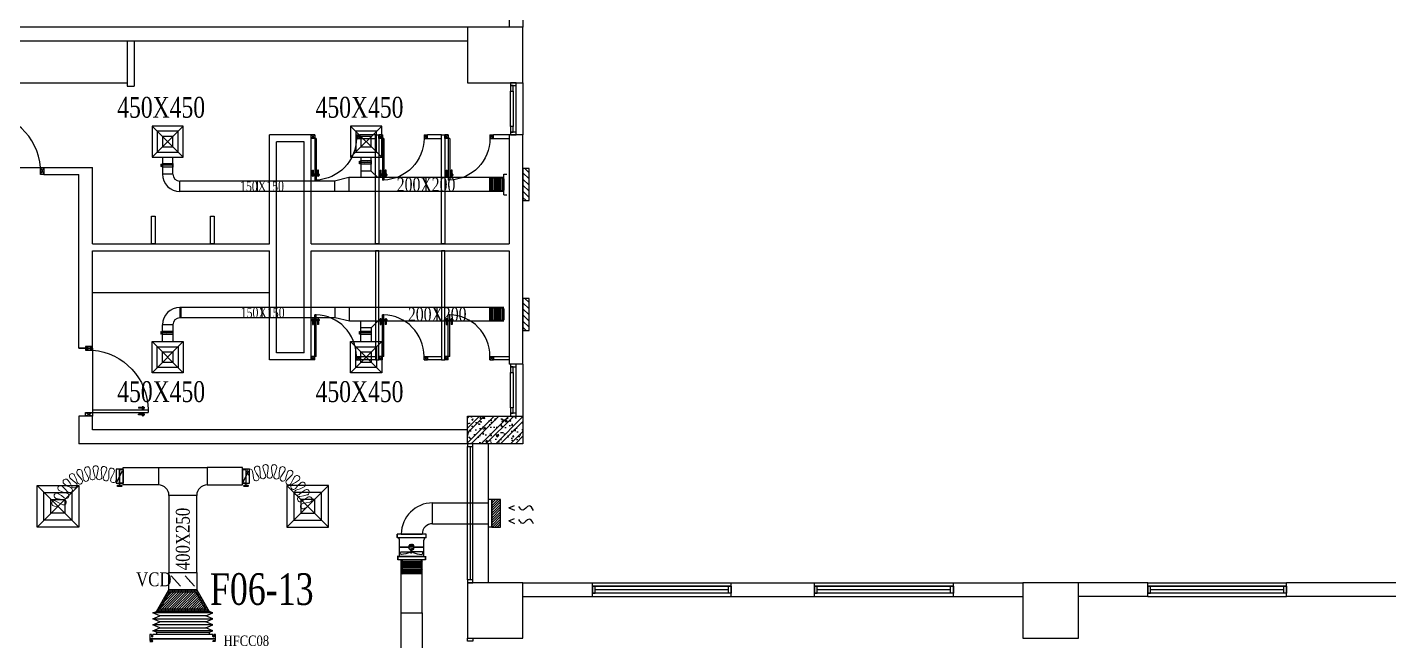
# Model space of a CAD drawing. Header units: metres. Extents: x 352651 to 1421851, y -87441 to -24441.
# Drawn here: x 837141 to 856754, y -57295 to -48460 of the extents above; entities that cross this region are included whole.
import ezdxf
from ezdxf.enums import TextEntityAlignment as Align

# ---------------------------------------------------------------- set-up
doc = ezdxf.new("R2010")
doc.units = ezdxf.units.M
doc.header["$LTSCALE"] = 300
doc.header["$MEASUREMENT"] = 0
for name, color, linetype in [('bat noi mem', 4, 'CONTINUOUS'), ('CUA', 8, 'CONTINUOUS'), ('CUAGIO', 2, 'CONTINUOUS'), ('dien', 2, 'CONTINUOUS'), ('HATCH', 145, 'CONTINUOUS'), ('KT', 1, 'CONTINUOUS'), ('THAY', 9, 'CONTINUOUS'), ('thiet bi', 11, 'CONTINUOUS'), ('TUONG', 7, 'CONTINUOUS'), ('vach', 6, 'CONTINUOUS')]:
    doc.layers.add(name, color=color, linetype=linetype)
doc.layers.add('noi mem', color=5, linetype='BATTING', lineweight=0)
doc.styles.add('PHU', font='vntimeh.shx', dxfattribs={"width": 0.8})
doc.styles.add('ROMANS', font='romans.shx', dxfattribs={"width": 0.75, "bigfont": 'romancvn.shx'})
doc.styles.add('VNCC-RMD', font='vntimeh.shx', dxfattribs={"width": 0.75, "height": 300, "bigfont": 'vns.shx'})
doc.linetypes.add('BATTING', pattern='A,0.0001,-0.1,[134,ltypeshp.shx,S=0.1,R=0,X=-0.1,Y=0],-0.2,[134,ltypeshp.shx,S=0.1,R=180,X=0.1,Y=0],-0.1', length=0.4001)

# ---------------------------------------------------------------- blocks, each defined once
blk = doc.blocks.new('A$C1C310622')
at = {"layer": 'CUA', "ltscale": 0.2}
for p, q in [((-167.75, -342.85), (-168.25, -343.35)), ((-167.75, -343.35), (-168.25, -342.85)), ((-167.75, -342.85), (-168.25, -342.85)), ((-168.25, -343.35), (-168.25, -342.85)), ((-167.75, -342.85), (-167.75, -343.35)), ((-167.75, -342.85), (-167.75, -343.35)), ((-167.75, -342.85), (-167.75, -342.85)), ((-161.75, -342.85), (-161.75, -343.35)), ((-161.75, -342.85), (-161.75, -342.85)), ((-161.75, -342.85), (-161.25, -342.85)), ((-161.75, -342.85), (-161.75, -343.35)), ((-161.75, -343.35), (-161.25, -342.85)), ((-161.75, -342.85), (-161.25, -343.35)), ((-161.25, -343.35), (-161.25, -342.85)), ((-167.75, -343.35), (-168.25, -343.35)), ((-161.95, -343.35), (-161.95, -349.35)), ((-161.95, -343.35), (-161.75, -343.35)), ((-161.75, -343.35), (-161.75, -349.35)), ((-161.75, -343.35), (-161.25, -343.35)), ((-161.99, -348.6), (-162.48, -348.6)), ((-162.29, -348.44), (-162.29, -347.94)), ((-162.29, -347.94), (-162.17, -347.94)), ((-162.23, -348.86), (-162.23, -348.31)), ((-162.17, -348.44), (-162.17, -347.94)), ((-161.75, -348.6), (-161.26, -348.6)), ((-161.56, -348.44), (-161.56, -347.94)), ((-161.44, -347.94), (-161.56, -347.94)), ((-161.5, -348.86), (-161.5, -348.31)), ((-161.44, -348.44), (-161.44, -347.94)), ((-161.95, -349.35), (-161.75, -349.35))]:
    blk.add_line(p, q, dxfattribs=at)
for centre in [(-162.23, -348.6), (-161.5, -348.6)]:
    blk.add_circle(centre, 0.173, dxfattribs=at)
at = {"layer": 'CUA', "linetype": 'Continuous'}
blk.add_arc((-161.75, -343.35), 6, 180, 268.2368, dxfattribs=at)
blk = doc.blocks.new('c1000')
at = {"layer": 'CUA', "ltscale": 0.2}
for p, q in [((47, 825), (-2, 825)), ((16, 809), (16, 760)), ((22, 851), (22, 797)), ((28, 809), (28, 760)), ((50, 100), (50, 900)), ((90, 900), (50, 900)), ((90, 100), (90, 900)), ((93, 825), (142, 825)), ((112, 809), (112, 760)), ((118, 851), (118, 797)), ((124, 809), (124, 760)), ((16, 760), (28, 760)), ((124, 760), (112, 760)), ((50, 100), (0, 0)), ((50, 0), (0, 100)), ((50, 0), (50, 100)), ((90, 100), (50, 100)), ((50, 0), (50, 0)), ((950, 0), (950, 100)), ((950, 0), (1000, 100)), ((950, 100), (1000, 0)), ((950, 0), (950, 0))]:
    blk.add_line(p, q, dxfattribs=at)
for points in [[(50, 100), (0, 100), (0, 0), (50, 0)], [(950, 100), (1000, 100), (1000, 0), (950, 0)]]:
    blk.add_lwpolyline(points, close=True, dxfattribs=at)
for centre in [(22, 825), (118, 825)]:
    blk.add_circle(centre, 17.3, dxfattribs=at)
blk.add_arc((81, 28), 872, 4.759, 89.399, dxfattribs=at)
blk = doc.blocks.new('cot1')
at = {"layer": 'vach'}
blk.add_lwpolyline([(-400, -400), (400, -400), (400, 400), (-400, 400)], close=True, dxfattribs=at)
blk = doc.blocks.new('SAD')
at = {"layer": 'CUAGIO', "color": 8}
for p, q in [((-300, -300), (300, 300)), ((300, -300), (-300, 300))]:
    blk.add_line(p, q, dxfattribs=at)
at = {"layer": 'CUAGIO'}
blk.add_lwpolyline([(300, -300), (300, 300), (-300, 300), (-300, -300)], close=True, dxfattribs=at)
at = {"layer": 'CUAGIO', "color": 8}
for points in [[(200, -200), (200, 200), (-200, 200), (-200, -200)], [(100, -100), (100, 100), (-100, 100), (-100, -100)]]:
    blk.add_lwpolyline(points, close=True, dxfattribs=at)
blk = doc.blocks.new('1-van gio D200')
at = {"layer": 'CUAGIO'}
h = blk.add_hatch(dxfattribs=at)
h.set_pattern_fill('ANSI31', color=256, scale=100, style=0)
edge = h.paths.add_edge_path()
edge.add_ellipse((486127, -58494), major_axis=(-38.1, 0), ratio=0.310482, start_angle=0, end_angle=360, ccw=False)
for p, q in [((486167, -58437), (486087, -58277)), ((486127, -58257), (486127, -58494))]:
    blk.add_line(p, q, dxfattribs=at)
at = {"layer": 'CUAGIO', "const_width": 3}
for points in [[(486127, -58457), (486177, -58457), (486177, -58257), (486077, -58257), (486077, -58457), (486127, -58457)], [(486167, -58437), (486087, -58277)], [(486127, -58257), (486127, -58494)]]:
    blk.add_lwpolyline(points, dxfattribs=at)
at = {"layer": 'CUAGIO'}
blk.add_lwpolyline([(486177, -58457), (486077, -58457), (486077, -58257), (486177, -58257)], close=True, dxfattribs=at)
at = {"layer": 'CUAGIO', "const_width": 5.35}
blk.add_lwpolyline([(486131, -58357, -1), (486123, -58357, -1)], format="xyb", close=True, dxfattribs=at)
at = {"layer": 'CUAGIO', "extrusion": (0, 0, -1)}
blk.add_ellipse((486127, -58494), major_axis=(-38.1, 0), ratio=0.310482, start_param=-1.570796, end_param=4.712389, dxfattribs=at)
blk = doc.blocks.new('Quat thong gio 2')
at = {"layer": 'CUAGIO', "color": 2}
for p, q in [((604439, -54339), (604439, -54304)), ((604711, -54304), (604711, -54724)), ((604711, -54304), (604711, -54304)), ((604439, -54689), (604439, -54339)), ((604439, -54339), (604676, -54339)), ((604493, -54499), (604493, -54511)), ((604493, -54499), (604512, -54499)), ((604493, -54523), (604493, -54511)), ((604493, -54523), (604512, -54523)), ((604504, -54486), (604497, -54486)), ((604500, -54486), (604500, -54499)), ((604500, -54536), (604500, -54523)), ((604504, -54352), (604504, -54499)), ((604504, -54670), (604504, -54523)), ((604512, -54499), (604512, -54511)), ((604512, -54506), (604535, -54506)), ((604512, -54523), (604512, -54511)), ((604512, -54516), (604535, -54516)), ((604535, -54494), (604551, -54479)), ((604535, -54494), (604535, -54511)), ((604535, -54528), (604535, -54511)), ((604551, -54479), (604551, -54511)), ((604551, -54479), (604598, -54479)), ((604551, -54543), (604551, -54511)), ((604574, -54339), (604574, -54478)), ((604575, -54543), (604575, -54479)), ((604576, -54339), (604576, -54478)), ((604598, -54479), (604598, -54543)), ((604613, -54494), (604613, -54511)), ((604613, -54528), (604613, -54511)), ((604439, -54689), (604676, -54689)), ((604439, -54689), (604439, -54724)), ((604504, -54536), (604497, -54536)), ((604535, -54528), (604551, -54543)), ((604551, -54543), (604598, -54543)), ((604574, -54543), (604574, -54689)), ((604576, -54543), (604576, -54689)), ((604711, -54724), (604711, -54724))]:
    blk.add_line(p, q, dxfattribs=at)
at = {"layer": 'CUAGIO', "color": 2, "const_width": 1}
for points in [[(604439, -54304), (604439, -54339)], [(604439, -54724), (604439, -54689)]]:
    blk.add_lwpolyline(points, dxfattribs=at)
for points in [[(604711, -54304), (604711, -54304, -0.414214), (604676, -54339), (604439, -54339)], [(604711, -54724), (604711, -54724, 0.414214), (604676, -54689), (604439, -54689)]]:
    blk.add_lwpolyline(points, format="xyb", dxfattribs=at)
at = {"layer": 'CUAGIO', "color": 2}
for points in [[(604497, -54486, -0.067078), (604469, -54367, -0.673836), (604504, -54352)], [(604497, -54536, 0.067078), (604469, -54655, 0.673836), (604504, -54670)]]:
    blk.add_lwpolyline(points, format="xyb", dxfattribs=at)
for centre, radius, start, end in [((604676, -54304), 35, 270, 0), ((604575, -54478), 1.5, 213.5573, 326.4427), ((604598, -54494), 15, 0, 90), ((604575, -54544), 1.5, 33.5573, 146.4427), ((604598, -54528), 15, 270, 0), ((604676, -54724), 35, 0, 90)]:
    blk.add_arc(centre, radius, start, end, dxfattribs=at)
blk = doc.blocks.new('bac noi mem')
at = {"layer": 'bat noi mem'}
for p, q in [((493887, -64673), (493867, -64693)), ((494067, -64693), (493867, -64693)), ((493867, -64693), (493887, -64713)), ((493887, -64713), (493867, -64733)), ((494047, -64673), (493887, -64673)), ((494047, -64713), (493887, -64713)), ((494047, -64673), (494067, -64693)), ((494067, -64693), (494047, -64713)), ((494047, -64713), (494067, -64733)), ((494067, -64733), (493867, -64733)), ((493867, -64733), (493887, -64753)), ((493887, -64753), (493867, -64773)), ((494067, -64773), (493867, -64773)), ((493867, -64773), (493887, -64793)), ((493887, -64793), (493867, -64813)), ((494067, -64813), (493867, -64813)), ((493867, -64813), (493887, -64833)), ((493887, -64833), (493867, -64853)), ((494067, -64853), (493867, -64853)), ((493867, -64853), (493887, -64873)), ((494047, -64753), (493887, -64753)), ((494047, -64793), (493887, -64793)), ((494047, -64833), (493887, -64833)), ((494047, -64873), (493887, -64873)), ((494067, -64733), (494047, -64753)), ((494047, -64753), (494067, -64773)), ((494067, -64773), (494047, -64793)), ((494047, -64793), (494067, -64813)), ((494067, -64813), (494047, -64833)), ((494047, -64833), (494067, -64853)), ((494067, -64853), (494047, -64873))]:
    blk.add_line(p, q, dxfattribs=at)

msp = doc.modelspace()

# ---------------------------------------------------------------- hatches: boundary and pattern name
at = {"layer": 'CUAGIO'}
h = msp.add_hatch(dxfattribs=at)
h.set_pattern_fill('ANSI31', color=256, scale=100, style=0)
h.set_pattern_definition([(315, (871175.802, 192657.5093), (4.41941738, 4.41941738), [])])
edge = h.paths.add_edge_path()
edge.add_ellipse((841928.8, -50406), major_axis=(0, -19), ratio=0.3104819, start_angle=0, end_angle=360, ccw=False)
h = msp.add_hatch(dxfattribs=at)
h.set_pattern_fill('ANSI31', color=256, scale=100, style=0)
h.set_pattern_definition([(315, (868318.264, 192615.432), (4.41941738, 4.41941738), [])])
edge = h.paths.add_edge_path()
edge.add_ellipse((839071.3, -50448.1), major_axis=(0, -19), ratio=0.3104819, start_angle=0, end_angle=360, ccw=False)
h = msp.add_hatch(dxfattribs=at)
h.set_pattern_fill('ANSI31', color=256, scale=500, style=0)
h.set_pattern_definition([(315, (330445.29, -99930.654), (-44.194174, -44.194174), [])])
h.paths.add_polyline_path([(844282.1, -50955.2), (844369.3, -50955.2), (844369.3, -50494.3), (844282.1, -50494.3)])
h = msp.add_hatch(dxfattribs=at)
h.set_pattern_fill('ANSI31', color=256, scale=500, style=0)
h.set_pattern_definition([(315, (330445.29, -101800.344), (-44.194174, -44.194174), [])])
h.paths.add_polyline_path([(844282.1, -52824.8), (844369.3, -52824.8), (844369.3, -52364), (844282.1, -52364)])
h = msp.add_hatch(dxfattribs=at)
h.set_pattern_fill('ANSI31', color=256, scale=100, style=0)
h.set_pattern_definition([(315, (868318.264, 190203.664), (4.41941738, 4.41941738), [])])
edge = h.paths.add_edge_path()
edge.add_ellipse((839071.3, -52859.8), major_axis=(0, -19), ratio=0.3104819, start_angle=0, end_angle=360, ccw=False)
h = msp.add_hatch(dxfattribs=at)
h.set_pattern_fill('ANSI31', color=256, scale=100, style=0)
h.set_pattern_definition([(315, (871175.802, 190203.664), (4.41941738, 4.41941738), [])])
edge = h.paths.add_edge_path()
edge.add_ellipse((841928.8, -52859.8), major_axis=(0, -19), ratio=0.3104819, start_angle=0, end_angle=360, ccw=False)
h = msp.add_hatch(dxfattribs=at)
h.set_pattern_fill('DOTS', color=256, scale=200, style=0)
h.set_pattern_definition([(0, (9328.832, -113850.794), (6.25, 12.5), [0, -12.5])])
h.paths.add_polyline_path([(839182.1, -56561.5), (839001.1, -56871.5), (839763.1, -56871.5), (839582.1, -56561.5)])
h.paths.add_polyline_path([(839564.9, -56591.5), (839710.8, -56841.5), (839053.4, -56841.5), (839199.3, -56591.5)], flags=16)
h = msp.add_hatch(dxfattribs=at)
h.set_pattern_fill('ANSI31', color=256, scale=200, style=0)
h.set_pattern_definition([(45, (-3258.12, -88621.382), (-17.6776695, 17.6776695), [])])
h.paths.add_polyline_path([(839710.8, -56841.5), (839564.9, -56591.5), (839199.3, -56591.5), (839053.4, -56841.5)])
at = {"layer": 'dien'}
h = msp.add_hatch(dxfattribs=at)
h.set_pattern_fill('ANSI31', color=256, scale=200, style=0)
h.set_pattern_definition([(45, (84044.897, -63978.07), (-17.6776695, 17.6776695), [])])
h.paths.add_polyline_path([(843958.1, -55259.6), (843832.1, -55259.6), (843832.1, -55659.6), (843958.1, -55659.6)])
at = {"layer": 'HATCH', "linetype": 'Continuous'}
h = msp.add_hatch(dxfattribs=at)
h.set_pattern_fill('ANSI32', color=256, scale=400, style=0)
h.set_pattern_definition([(45, (355649.62, -347750.56), (-106.066017, 106.066017), []), (45, (355720.33, -347750.56), (-106.066017, 106.066017), [])])
h.paths.add_polyline_path([(844182.1, -54059.6), (843882.1, -54059.6), (843882.1, -54359.6), (844182.1, -54359.6)])
h.paths.add_polyline_path([(844282.1, -54059.6), (844182.1, -54059.6), (844182.1, -54359.6), (844282.1, -54359.6)])
h.paths.add_polyline_path([(843882.1, -54059.6), (843482.1, -54059.6), (843482.1, -54359.6), (843882.1, -54359.6)])
h.paths.add_polyline_path([(843882.1, -54359.6), (843482.1, -54359.6), (843482.1, -54459.6), (843882.1, -54459.6)])
h.paths.add_polyline_path([(844282.1, -54359.6), (843882.1, -54359.6), (843882.1, -54459.6), (844282.1, -54459.6)])
h = msp.add_hatch(dxfattribs=at)
h.set_pattern_fill('AR-CONC,_O', color=256, scale=30)
h.set_pattern_definition([(50, (355649.62, -347750.56), (215.178055, -18.82564), [22.5, -247.5]), (355, (355649.62, -347750.56), (-41.6254, 225.65764), [18, -198]), (100.4514, (355667.56, -347752.12), (173.552815, 206.83186), [19.12206, -210.34263]), (46.1842, (355649.62, -347690.56), (320.17231, -49.6557), [33.75, -371.25]), (96.6356, (355676.3, -347694.7), (280.39881, 292.23536), [28.68309, -315.5139]), (351.1842, (355649.62, -347690.56), (280.39858, 292.23558), [27, -297]), (21, (355679.62, -347705.56), (179.072116, -120.785667), [22.5, -247.5]), (326, (355679.62, -347705.56), (72.9946, 217.54501), [18, -198]), (71.4514, (355694.55, -347715.62), (252.06679, 96.75915), [19.12206, -210.34263]), (37.5, (355649.624, -347750.556), (3.647957, 99.868156), [0, -195.6, 0, -201, 0, -198.75]), (7.5, (355649.62, -347750.56), (78.920861, 118.323514), [0, -114.6, 0, -191.1, 0, -75.75]), (327.5, (355582.724, -347750.556), (160.146731, -6.766462), [0, -75, 0, -234, 0, -310.5]), (317.5, (355552.72, -347750.56), (174.95585, 30.031495), [0, -97.5, 0, -155.4, 0, -220.5])])
h.paths.add_polyline_path([(844182.1, -54059.6), (843882.1, -54059.6), (843882.1, -54359.6), (844182.1, -54359.6)])
h.paths.add_polyline_path([(844282.1, -54059.6), (844182.1, -54059.6), (844182.1, -54359.6), (844282.1, -54359.6)])
h.paths.add_polyline_path([(844282.1, -54359.6), (843882.1, -54359.6), (843882.1, -54459.6), (844282.1, -54459.6)])
h.paths.add_polyline_path([(843882.1, -54359.6), (843482.1, -54359.6), (843482.1, -54459.6), (843882.1, -54459.6)])
h.paths.add_polyline_path([(843882.1, -54059.6), (843482.1, -54059.6), (843482.1, -54359.6), (843882.1, -54359.6)])

# ---------------------------------------------------------------- linework, layer by layer
at = {"layer": 'bat noi mem'}
for p, q in [((842549.8, -56131.6), (842529.8, -56151.6)), ((842829.4, -56151.6), (842529.8, -56151.6)), ((842529.8, -56151.6), (842549.8, -56171.6)), ((842549.8, -56171.6), (842529.8, -56191.6)), ((842829.4, -56191.6), (842529.8, -56191.6)), ((842529.8, -56191.6), (842549.8, -56211.6)), ((842549.8, -56211.6), (842529.8, -56231.6)), ((842829.4, -56231.6), (842529.8, -56231.6)), ((842529.8, -56231.6), (842549.8, -56251.6)), ((842549.8, -56251.6), (842529.8, -56271.6)), ((842829.4, -56271.6), (842529.8, -56271.6)), ((842529.8, -56271.6), (842549.8, -56291.6)), ((842809.4, -56131.6), (842549.8, -56131.6)), ((842809.4, -56171.6), (842549.8, -56171.6)), ((842809.4, -56211.6), (842549.8, -56211.6)), ((842809.4, -56251.6), (842549.8, -56251.6)), ((842809.4, -56131.6), (842829.4, -56151.6)), ((842829.4, -56151.6), (842809.4, -56171.6)), ((842809.4, -56171.6), (842829.4, -56191.6)), ((842829.4, -56191.6), (842809.4, -56211.6)), ((842809.4, -56211.6), (842829.4, -56231.6)), ((842829.4, -56231.6), (842809.4, -56251.6)), ((842809.4, -56251.6), (842829.4, -56271.6)), ((842829.4, -56271.6), (842809.4, -56291.6)), ((842549.8, -56291.6), (842529.8, -56311.6)), ((842829.4, -56311.6), (842529.8, -56311.6)), ((842529.8, -56311.6), (842549.8, -56331.6)), ((842829.4, -56331.6), (842529.8, -56331.6)), ((842809.4, -56291.6), (842549.8, -56291.6)), ((842809.4, -56291.6), (842829.4, -56311.6)), ((842829.4, -56311.6), (842809.4, -56331.6)), ((839813.1, -56892.9), (838951.1, -56892.9)), ((839813.1, -56892.9), (838951.1, -56892.9)), ((838951.1, -56978.6), (839813.1, -56978.6)), ((839813.1, -57064.3), (838951.1, -57064.3)), ((839713.1, -56935.7), (839051.1, -56935.7)), ((839713.1, -57021.5), (839051.1, -57021.5)), ((839813.1, -57150), (838951.1, -57150)), ((839001.1, -57171.5), (839763.1, -57171.5)), ((839051.1, -57107.2), (839713.1, -57107.2))]:
    msp.add_line(p, q, dxfattribs=at)
for points in [[(839001.1, -57171.5), (838951.1, -57150), (839051.1, -57107.2), (838951.1, -57064.3), (839051.1, -57021.5), (838951.1, -56978.6), (839051.1, -56935.7), (838951.1, -56892.9), (839001.1, -56871.5)], [(839763.1, -57171.5), (839813.1, -57150), (839713.1, -57107.2), (839813.1, -57064.3), (839713.1, -57021.5), (839813.1, -56978.6), (839713.1, -56935.7), (839813.1, -56892.9), (839763.1, -56871.5)]]:
    msp.add_lwpolyline(points, dxfattribs=at)
at = {"layer": 'CUA', "linetype": 'Continuous'}
for p, q in [((838582.1, -48659.6), (838582.1, -49309.6)), ((838682.1, -48659.6), (838682.1, -49309.6)), ((836282.1, -49259.6), (838582.1, -49259.6)), ((838582.1, -49309.6), (838682.1, -49309.6)), ((844102.1, -49889.6), (844102.1, -49379.6)), ((844142.1, -49379.6), (844142.1, -49889.6)), ((844182.1, -49969.6), (844182.1, -49299.6)), ((842157.1, -50009.6), (841932.1, -50009.6)), ((843107.1, -50009.6), (842907.1, -50009.6)), ((844082.1, -50009.6), (843857.1, -50009.6)), ((841932.1, -50059.6), (842157.1, -50059.6)), ((842907.1, -50059.6), (843107.1, -50059.6)), ((843857.1, -50059.6), (844082.1, -50059.6)), ((838082.1, -52279.6), (840632.1, -52279.6)), ((841932.1, -53199.6), (842157.1, -53199.6)), ((842157.1, -53249.6), (841932.1, -53249.6)), ((842907.1, -53199.6), (843107.1, -53199.6)), ((843107.1, -53249.6), (842907.1, -53249.6)), ((843857.1, -53199.6), (844082.1, -53199.6)), ((844082.1, -53249.6), (843857.1, -53249.6)), ((844102.1, -53939.6), (844102.1, -53429.6)), ((844142.1, -53429.6), (844142.1, -53939.6)), ((844182.1, -54019.6), (844182.1, -53349.6)), ((843482.1, -56419.6), (843482.1, -54499.6)), ((843482.1, -56419.6), (843482.1, -54499.6)), ((843522.1, -54499.6), (843522.1, -56419.6)), ((843522.1, -54499.6), (843522.1, -56419.6)), ((843562.1, -56419.6), (843562.1, -54499.6)), ((843562.1, -56419.6), (843562.1, -54499.6)), ((845282.1, -56509.6), (847282.1, -56509.6)), ((847282.1, -56509.6), (845282.1, -56509.6)), ((847282.1, -56609.6), (845282.1, -56609.6)), ((847242.1, -56559.6), (845322.1, -56559.6)), ((848482.1, -56509.6), (850482.1, -56509.6)), ((850482.1, -56509.6), (848482.1, -56509.6)), ((850482.1, -56609.6), (848482.1, -56609.6)), ((850442.1, -56559.6), (848522.1, -56559.6)), ((853282.1, -56509.6), (855282.1, -56509.6)), ((855282.1, -56509.6), (853282.1, -56509.6)), ((855282.1, -56609.6), (853282.1, -56609.6)), ((855242.1, -56559.6), (853322.1, -56559.6))]:
    msp.add_line(p, q, dxfattribs=at)
at = {"layer": 'CUA'}
for points in [[(844102.1, -49299.6), (844182.1, -49299.6), (844182.1, -49259.6), (844102.1, -49259.6)], [(844102.1, -49299.6), (844102.1, -49379.6), (844142.1, -49379.6), (844142.1, -49299.6)], [(844102.1, -49889.6), (844102.1, -49969.6), (844142.1, -49969.6), (844142.1, -49889.6)], [(844102.1, -50009.6), (844182.1, -50009.6), (844182.1, -49969.6), (844102.1, -49969.6)], [(844102.1, -53349.6), (844182.1, -53349.6), (844182.1, -53309.6), (844102.1, -53309.6)], [(844102.1, -53349.6), (844102.1, -53429.6), (844142.1, -53429.6), (844142.1, -53349.6)], [(844102.1, -53939.6), (844102.1, -54019.6), (844142.1, -54019.6), (844142.1, -53939.6)], [(844102.1, -54059.6), (844182.1, -54059.6), (844182.1, -54019.6), (844102.1, -54019.6)]]:
    msp.add_lwpolyline(points, close=True, dxfattribs=at)
at = {"layer": 'CUA', "linetype": 'Continuous'}
for points in [[(842157.1, -51579.6), (842157.1, -50009.6), (842207.1, -50009.6), (842207.1, -51579.6)], [(843107.1, -51579.6), (843107.1, -50009.6), (843157.1, -50009.6), (843157.1, -51579.6)], [(838932.1, -51179.6), (838982.1, -51179.6), (838982.1, -51579.6), (838932.1, -51579.6)], [(839782.1, -51179.6), (839832.1, -51179.6), (839832.1, -51579.6), (839782.1, -51579.6)], [(842157.1, -51679.6), (842157.1, -53249.6), (842207.1, -53249.6), (842207.1, -51679.6)], [(843107.1, -51679.6), (843107.1, -53249.6), (843157.1, -53249.6), (843157.1, -51679.6)], [(843482.1, -54499.6), (843562.1, -54499.6), (843562.1, -54459.6), (843482.1, -54459.6)], [(843482.1, -56459.6), (843562.1, -56459.6), (843562.1, -56419.6), (843482.1, -56419.6)], [(843482.1, -56459.6), (843562.1, -56459.6), (843562.1, -56419.6), (843482.1, -56419.6)], [(845282.1, -56609.6), (845322.1, -56609.6), (845322.1, -56509.6), (845282.1, -56509.6)], [(847282.1, -56609.6), (847242.1, -56609.6), (847242.1, -56509.6), (847282.1, -56509.6)], [(848482.1, -56609.6), (848522.1, -56609.6), (848522.1, -56509.6), (848482.1, -56509.6)], [(850482.1, -56609.6), (850442.1, -56609.6), (850442.1, -56509.6), (850482.1, -56509.6)], [(853282.1, -56609.6), (853322.1, -56609.6), (853322.1, -56509.6), (853282.1, -56509.6)], [(855282.1, -56609.6), (855242.1, -56609.6), (855242.1, -56509.6), (855282.1, -56509.6)], [(843482.1, -57259.6), (843562.1, -57259.6), (843562.1, -57299.6), (843482.1, -57299.6)]]:
    msp.add_lwpolyline(points, close=True, dxfattribs=at)
at = {"layer": 'CUAGIO'}
for p, q in [((839089.6, -50332.6), (839089.6, -50574.7)), ((839239.6, -50574.7), (839239.6, -50332.6)), ((841947.1, -50332.6), (841947.1, -50624.7)), ((842097.1, -50532.6), (842097.1, -50332.6)), ((839239.6, -50448.1), (839071.3, -50448.1)), ((839239.6, -50574.7), (839089.6, -50574.7)), ((842097.1, -50406), (841928.8, -50406)), ((842097.1, -50532.6), (841947.1, -50532.6)), ((842097.1, -50532.6), (842189.2, -50624.7)), ((844005.3, -50874.7), (844005.3, -50574.7)), ((844005.3, -50574.7), (844051.4, -50574.7)), ((841565.9, -50674.7), (839339.6, -50674.7)), ((839339.6, -50824.7), (839339.6, -50674.7)), ((840455.9, -50824.7), (840455.9, -50674.7)), ((841775.9, -50624.7), (841565.9, -50674.7)), ((841565.9, -50674.7), (841565.9, -50824.7)), ((841775.9, -50624.7), (841775.9, -50824.7)), ((841863.8, -50624.7), (841775.9, -50624.7)), ((844005.3, -50624.7), (841863.8, -50624.7)), ((842885.9, -50824.7), (842885.9, -50624.7)), ((844005.3, -50824.7), (839339.6, -50824.7)), ((844005.3, -50874.7), (844051.4, -50874.7)), ((844005.3, -52494.4), (839339.6, -52494.4)), ((839339.6, -52494.4), (839339.6, -52644.4)), ((839355.3, -52494.4), (839355.3, -52644.4)), ((840522.3, -52494.4), (840522.3, -52644.4)), ((841575.3, -52644.4), (841575.3, -52494.4)), ((841785.3, -52694.4), (841785.3, -52494.4)), ((843046.6, -52694.4), (843046.6, -52494.4)), ((839089.6, -52986.5), (839089.6, -52744.4)), ((839239.6, -52744.4), (839089.6, -52744.4)), ((839239.6, -52744.4), (839239.6, -52986.5)), ((841575.3, -52644.4), (839339.6, -52644.4)), ((841785.3, -52694.4), (841575.3, -52644.4)), ((844005.3, -52694.4), (841785.3, -52694.4)), ((841947.1, -52986.5), (841947.1, -52694.4)), ((842097.1, -52786.5), (842189.2, -52694.4)), ((839239.6, -52859.8), (839071.3, -52859.8)), ((842097.1, -52859.8), (841928.8, -52859.8)), ((842097.1, -52786.5), (841947.1, -52786.5)), ((842097.1, -52786.5), (842097.1, -52986.5)), ((839582.1, -55201.5), (839182.1, -55201.5)), ((843782.1, -55259.6), (843782.1, -55659.6)), ((843832.1, -55259.6), (843782.1, -55259.6)), ((843782.1, -55259.6), (843782.1, -55659.6)), ((843832.1, -55259.6), (843782.1, -55259.6)), ((843832.1, -55659.6), (843832.1, -55259.6)), ((843832.1, -55659.6), (843832.1, -55259.6)), ((842979.4, -55609.6), (842979.4, -55309.6)), ((843832.1, -55659.6), (843782.1, -55659.6)), ((843832.1, -55659.6), (843782.1, -55659.6)), ((842469.4, -55809.6), (842469.4, -55759.6)), ((842889.4, -55809.6), (842889.4, -55759.6)), ((842479.4, -56081.6), (842479.4, -56131.6)), ((842879.4, -56131.6), (842879.4, -56081.6)), ((839349, -56510.7), (839215.2, -56362.2)), ((839549, -56510.7), (839415.2, -56362.2)), ((839001.1, -56871.5), (839182.1, -56561.5)), ((839182.1, -56561.5), (839582.1, -56561.5)), ((839582.1, -56561.5), (839763.1, -56871.5)), ((839001.1, -56871.5), (839763.1, -56871.5)), ((839001.1, -56871.5), (839763.1, -56871.5)), ((839713.1, -56935.7), (839713.1, -56935.7))]:
    msp.add_line(p, q, dxfattribs=at)
at = {"layer": 'CUAGIO', "linetype": 'ByBlock', "ltscale": 1.5}
for p, q in [((843805.3, -50824.7), (843805.3, -50624.7)), ((843805.3, -52694.4), (843805.3, -52494.4))]:
    msp.add_line(p, q, dxfattribs=at)
at = {"layer": 'CUAGIO', "ltscale": 1.5}
for p, q in [((839032.1, -54801.5), (839732.1, -54801.5)), ((842529.4, -56891.6), (842529.4, -56131.6)), ((842829.4, -56891.6), (842829.4, -56131.6))]:
    msp.add_line(p, q, dxfattribs=at)
at = {"layer": 'CUAGIO', "color": 2}
for p, q in [((839182.1, -55201.5), (839182.1, -56311.5)), ((839582.1, -56311.5), (839582.1, -55201.5)), ((842979.4, -55309.6), (843782.1, -55309.6)), ((842979.4, -55609.6), (843782.1, -55609.6)), ((842529.4, -55759.6), (842829.4, -55759.6)), ((842829.4, -56131.6), (842529.4, -56131.6))]:
    msp.add_line(p, q, dxfattribs=at)
at = {"layer": 'CUAGIO', "color": 6, "ltscale": 100}
for p, q in [((844078.8, -55380), (844160.3, -55345.2)), ((844078.8, -55380), (844160.3, -55414.8)), ((844078.8, -55570), (844160.3, -55535.2)), ((844078.8, -55570), (844160.3, -55604.8))]:
    msp.add_line(p, q, dxfattribs=at)
at = {"layer": 'CUAGIO', "const_width": 1.5}
for points in [[(841947.1, -50406), (841947.1, -50431), (842097.1, -50431), (842097.1, -50381), (841947.1, -50381), (841947.1, -50406)], [(841981.8, -50426), (842061.7, -50386)], [(839239.6, -50448.1), (839071.3, -50448.1)], [(839089.6, -50448.1), (839089.6, -50473.1), (839239.6, -50473.1), (839239.6, -50423.1), (839089.6, -50423.1), (839089.6, -50448.1)], [(839124.3, -50468.1), (839204.2, -50428.1)], [(842097.1, -50406), (841928.8, -50406)], [(839239.6, -52859.8), (839071.3, -52859.8)], [(839089.6, -52859.8), (839089.6, -52884.8), (839239.6, -52884.8), (839239.6, -52834.8), (839089.6, -52834.8), (839089.6, -52859.8)], [(839124.3, -52879.8), (839204.2, -52839.9)], [(842097.1, -52859.8), (841928.8, -52859.8)], [(841947.1, -52859.8), (841947.1, -52884.8), (842097.1, -52884.8), (842097.1, -52834.8), (841947.1, -52834.8), (841947.1, -52859.8)], [(841981.8, -52879.8), (842061.7, -52839.9)]]:
    msp.add_lwpolyline(points, dxfattribs=at)
at = {"layer": 'CUAGIO'}
for points in [[(841947.1, -50431), (841947.1, -50381), (842097.1, -50381), (842097.1, -50431)], [(839089.6, -50473.1), (839089.6, -50423.1), (839239.6, -50423.1), (839239.6, -50473.1)], [(844282.1, -50955.2), (844369.3, -50955.2), (844369.3, -50494.3), (844282.1, -50494.3)], [(844282.1, -52824.8), (844369.3, -52824.8), (844369.3, -52364), (844282.1, -52364)], [(839089.6, -52884.8), (839089.6, -52834.8), (839239.6, -52834.8), (839239.6, -52884.8)], [(841947.1, -52884.8), (841947.1, -52834.8), (842097.1, -52834.8), (842097.1, -52884.8)], [(838472.1, -54826.5), (838522.1, -54826.5), (838522.1, -55026.5), (838472.1, -55026.5)], [(839032.1, -55051.5), (838522.1, -55051.5), (838522.1, -54801.5), (839032.1, -54801.5)], [(839732.1, -55051.5), (840242.1, -55051.5), (840242.1, -54801.5), (839732.1, -54801.5)], [(840242.1, -54826.5), (840292.1, -54826.5), (840292.1, -55026.5), (840242.1, -55026.5)], [(839182.1, -56311.5), (839582.1, -56311.5), (839582.1, -56561.5), (839182.1, -56561.5)], [(839182.1, -56561.5), (839582.1, -56561.5), (839763.1, -56871.5), (839001.1, -56871.5)], [(839199.3, -56591.5), (839564.9, -56591.5), (839710.8, -56841.5), (839053.4, -56841.5)]]:
    msp.add_lwpolyline(points, close=True, dxfattribs=at)
for points, const_width in [([(842021.8, -50407.8, -1), (842021.8, -50404.2, -1)], 2.67), ([(839164.3, -50449.9, -1), (839164.3, -50446.2, -1)], 2.67), ([(839164.3, -52861.7, -1), (839164.3, -52858, -1)], 2.67), ([(842021.8, -52861.7, -1), (842021.8, -52858, -1)], 2.67), ([(839277.1, -56436.5, 1), (839287.1, -56436.5, 1)], 10), ([(839477.1, -56436.5, 1), (839487.1, -56436.5, 1)], 10)]:
    msp.add_lwpolyline(points, format="xyb", close=True, dxfattribs=dict(at, const_width=const_width))
at = {"layer": 'CUAGIO', "color": 2}
for points in [[(842469.4, -55809.6), (842889.4, -55809.6), (842889.4, -55759.6), (842469.4, -55759.6)], [(842479.4, -56081.6), (842879.4, -56081.6), (842879.4, -56131.6), (842479.4, -56131.6)], [(842529.4, -56891.6), (842829.4, -56891.6), (842829.4, -60054), (842529.4, -60054)]]:
    msp.add_lwpolyline(points, close=True, dxfattribs=at)
at = {"layer": 'CUAGIO'}
for centre, radius, start, end in [((839339.6, -50574.7), 250, 180, 270), ((839339.6, -50574.7), 100, 180, 270), ((839339.6, -52744.4), 250, 90, 180), ((839339.6, -52744.4), 100, 90, 180), ((839032.1, -55201.5), 150, 0, 90), ((839732.1, -55201.5), 150, 90, 180), ((842979.4, -55759.6), 450, 90, 180), ((842979.4, -55759.6), 150, 90, 180)]:
    msp.add_arc(centre, radius, start, end, dxfattribs=at)
at = {"layer": 'CUAGIO', "extrusion": (0, 0, -1)}
for centre in [(841928.8, -50406), (839071.3, -50448.1), (839071.3, -52859.8), (841928.8, -52859.8)]:
    msp.add_ellipse(centre, major_axis=(0, -19), ratio=0.3104819, start_param=-1.5707963, end_param=4.712389, dxfattribs=at)
at = {"layer": 'CUAGIO', "color": 9, "ltscale": 100}
for points in [[(844435.8, -55420), (844370.3, -55352.5), (844277.8, -55414.5), (844221.8, -55360.5)], [(844435.8, -55610), (844370.3, -55542.5), (844277.8, -55604.5), (844221.8, -55550.5)]]:
    msp.add_spline(points, degree=3, dxfattribs=at)
at = {"layer": 'dien'}
msp.add_lwpolyline([(843958.1, -55259.6), (843832.1, -55259.6), (843832.1, -55659.6), (843958.1, -55659.6)], close=True, dxfattribs=at)
at = {"layer": 'noi mem', "linetype": 'ByBlock', "ltscale": 1.5}
for points in [[(837582.1, -55359.6), (837531.4, -55354.4, -1.3333333), (837553.8, -55282.8), (837598.4, -55307.6), (837643, -55332.4, 1.3333333), (837665.5, -55260.8), (837614.8, -55255.6), (837563.8, -55246.9, -1.3333333), (837590.8, -55177), (837634.4, -55204.8), (837673.8, -55236.2, 1.3333333), (837707.6, -55169.2), (837658.9, -55156.2), (837610.6, -55137.7, -1.3333333), (837650.7, -55074.4), (837688, -55110.2), (837720.6, -55148.6, 1.3333333), (837766.8, -55089.5), (837721.6, -55067.2), (837677.8, -55039.8, -1.3333333), (837729.5, -54985.4), (837759.1, -55027.8), (837783.6, -55071.9, 1.3333333), (837840.3, -55022.9), (837800.3, -54992.2), (837762.8, -54956.7, -1.3333333), (837824.1, -54913.5), (837844.9, -54960.9), (837860.3, -55008.8, 1.3333333), (837925.5, -54971.8), (837892.2, -54934), (837862.3, -54891.9, -1.3333333), (837930.8, -54861.4), (837942, -54911.9), (837947.8, -54962, 1.3333333), (838019, -54938.4), (837993.7, -54894.8), (837972.5, -54847.6, -1.3333333), (838045.7, -54831.1), (838046.8, -54882.8), (838042.7, -54933, 1.3333333), (838117.1, -54923.8), (838100.9, -54876.1), (838089.3, -54825.7, -1.3333333), (838164.3, -54823.8), (838155.3, -54874.7), (838141.5, -54923.2, 1.3333333), (838216.3, -54928.6), (838209.6, -54878.6), (838208.1, -54827, -1.3333333), (838282, -54839.7), (838263.3, -54887.9), (838241.6, -54934, 1.3333333), (838314.5, -54951.6), (838316.2, -54900.7), (838318.1, -54849.7, -1.3333333), (838391, -54867.4), (838369.2, -54913.6), (838347.4, -54959.7, 1.3333333), (838420.2, -54977.5), (838422.1, -54926.5)], [(840342.1, -54926.5), (840314.7, -54883.5, -1.3333333), (840384.6, -54856.1), (840393.7, -54906.3), (840402.7, -54956.4, 1.3333333), (840472.5, -54929.1), (840445.3, -54886.2), (840420.9, -54840.6, -1.3333333), (840492.6, -54818.4), (840498.2, -54869.8), (840498, -54920.1, 1.3333333), (840571.6, -54905.6), (840552.5, -54859.2), (840538.3, -54809.5, -1.3333333), (840613, -54802.9), (840607.6, -54854.3), (840596.9, -54903.4, 1.3333333), (840671.9, -54904.8), (840663, -54855.4), (840659.5, -54803.8, -1.3333333), (840733.9, -54813.1), (840717.9, -54862.2), (840697.1, -54908, 1.3333333), (840770.1, -54925.1), (840771.8, -54874.9), (840779.3, -54823.8, -1.3333333), (840850.1, -54848.6), (840824, -54893.2), (840794, -54933.5, 1.3333333), (840861.8, -54965.7), (840874, -54916.9), (840892.1, -54868.5, -1.3333333), (840956.1, -54907.7), (840921.2, -54945.8), (840883.4, -54978.9, 1.3333333), (840942.9, -55024.6), (840965.1, -54979.6), (840993, -54936.1, -1.3333333), (841047.3, -54987.8), (841005.2, -55017.8), (840961.3, -55042.1, 1.3333333), (841009.8, -55099.3), (841041, -55060), (841077.4, -55023.3, -1.3333333), (841119.6, -55085.3), (841072.1, -55105.7), (841024.1, -55120.3, 1.3333333), (841059.4, -55186.5), (841098.2, -55154.6), (841140.8, -55126, -1.3333333), (841169.9, -55195.1), (841119.7, -55205.6), (841069.7, -55215.3, 1.3333333), (841097.9, -55284.8), (841140.5, -55256.9), (841183.2, -55229, -1.3333333), (841211.4, -55298.5), (841161.3, -55308.2), (841111.3, -55317.9, 1.3333333), (841139.5, -55387.4), (841182.1, -55359.6)]]:
    msp.add_lwpolyline(points, format="xyb", dxfattribs=at)
at = {"layer": 'THAY'}
for p, q in [((844282.1, -49259.6), (844282.1, -50009.6)), ((836382.1, -50479.6), (837382.1, -50479.6)), ((838082.1, -53079.6), (838082.1, -54059.6)), ((844282.1, -53309.6), (844282.1, -54059.6)), ((843782.1, -54459.6), (843782.1, -56459.6)), ((843782.1, -54459.6), (843782.1, -56459.6))]:
    msp.add_line(p, q, dxfattribs=at)
at = {"layer": 'THAY', "linetype": 'Continuous'}
for p, q in [((845282.1, -56459.6), (847282.1, -56459.6)), ((848482.1, -56459.6), (850482.1, -56459.6)), ((853282.1, -56459.6), (855282.1, -56459.6)), ((845282.1, -56659.6), (847282.1, -56659.6)), ((848482.1, -56659.6), (850482.1, -56659.6)), ((853282.1, -56659.6), (855282.1, -56659.6))]:
    msp.add_line(p, q, dxfattribs=at)
at = {"layer": 'thiet bi'}
for p, q in [((839855.1, -57269), (838909.1, -57269)), ((839001.1, -57171.5), (839001.1, -57203)), ((839763.1, -57171.5), (839763.1, -57203)), ((839855.1, -57274), (838909.1, -57274))]:
    msp.add_line(p, q, dxfattribs=at)
for points in [[(838933.1, -57203), (838909.1, -57203), (838909.1, -57290.5)], [(839815.1, -57203), (838949.1, -57203)], [(839855.1, -57203), (839831.1, -57203)], [(839855.1, -57290.5), (839855.1, -57203), (839831.1, -57203)]]:
    msp.add_lwpolyline(points, dxfattribs=at)
for points in [[(838933.1, -57203), (838933.1, -57235, 1), (838949.1, -57235), (838949.1, -57203)], [(839831.1, -57203), (839831.1, -57235, -1), (839815.1, -57235), (839815.1, -57203)], [(838909.1, -57306.5), (838941.1, -57306.5, 1), (838941.1, -57290.5), (838909.1, -57290.5)], [(839855.1, -57306.5), (839823.1, -57306.5, -1), (839823.1, -57290.5), (839855.1, -57290.5)]]:
    msp.add_lwpolyline(points, format="xyb", dxfattribs=at)
at = {"layer": 'TUONG'}
for p, q in [((844082.1, -47659.6), (844082.1, -48459.6)), ((844282.1, -47659.6), (844282.1, -48459.6)), ((843482.1, -48459.6), (836282.1, -48459.6)), ((843482.1, -48659.6), (836282.1, -48659.6)), ((841232.1, -50009.6), (840632.1, -50009.6)), ((840632.1, -51579.6), (840632.1, -50009.6)), ((841232.1, -51579.6), (841232.1, -50009.6)), ((844082.1, -50009.6), (844082.1, -51579.6)), ((844282.1, -50009.6), (844082.1, -50009.6)), ((844282.1, -53309.6), (844282.1, -50009.6)), ((840732.1, -53149.6), (840732.1, -50109.6)), ((841132.1, -50109.6), (840732.1, -50109.6)), ((841132.1, -53149.6), (841132.1, -50109.6)), ((837382.1, -50479.6), (838082.1, -50479.6)), ((837382.1, -50479.6), (837382.1, -50579.6)), ((837382.1, -50579.6), (837882.1, -50579.6)), ((837882.1, -53079.6), (837882.1, -50579.6)), ((838082.1, -51081.2), (838082.1, -50479.6)), ((838082.1, -51579.6), (838082.1, -51081.2)), ((838082.1, -51579.6), (840632.1, -51579.6)), ((841232.1, -51579.6), (844082.1, -51579.6)), ((838082.1, -53079.6), (838082.1, -51679.6)), ((838082.1, -51679.6), (840632.1, -51679.6)), ((840632.1, -53249.6), (840632.1, -51679.6)), ((841232.1, -53249.6), (841232.1, -51679.6)), ((841232.1, -51679.6), (844082.1, -51679.6)), ((844082.1, -51679.6), (844082.1, -53309.6)), ((837882.1, -53079.6), (838082.1, -53079.6)), ((838082.1, -53079.6), (837882.1, -53079.6)), ((841132.1, -53149.6), (840732.1, -53149.6)), ((841232.1, -53249.6), (840632.1, -53249.6)), ((844282.1, -53309.6), (844082.1, -53309.6)), ((837882.1, -54059.6), (837882.1, -54459.6)), ((838082.1, -54059.6), (837882.1, -54059.6)), ((838082.1, -54259.6), (838082.1, -54059.6)), ((843482.1, -54259.6), (838082.1, -54259.6)), ((844282.1, -54459.6), (837882.1, -54459.6)), ((844282.1, -56459.6), (845282.1, -56459.6)), ((845282.1, -56659.6), (845282.1, -56459.6)), ((847282.1, -56659.6), (847282.1, -56459.6)), ((847282.1, -56459.6), (848482.1, -56459.6)), ((848482.1, -56659.6), (848482.1, -56459.6)), ((850482.1, -56659.6), (850482.1, -56459.6)), ((850482.1, -56459.6), (851482.1, -56459.6)), ((853282.1, -56459.6), (852282.1, -56459.6)), ((853282.1, -56659.6), (853282.1, -56459.6)), ((857582.1, -56459.6), (855282.1, -56459.6)), ((855282.1, -56659.6), (855282.1, -56459.6)), ((844282.1, -56659.6), (845282.1, -56659.6)), ((847282.1, -56659.6), (848482.1, -56659.6)), ((850482.1, -56659.6), (851482.1, -56659.6)), ((853282.1, -56659.6), (852282.1, -56659.6)), ((857582.1, -56659.6), (855282.1, -56659.6))]:
    msp.add_line(p, q, dxfattribs=at)
msp.add_lwpolyline([(843482.1, -54059.6), (844282.1, -54059.6), (844282.1, -54459.6), (843482.1, -54459.6)], close=True, dxfattribs=at)

# ---------------------------------------------------------------- block references
at = {"layer": 'CUA', "linetype": 'Continuous', "xscale": -100, "yscale": 100, "zscale": 100}
for p in [(825106.7, -15725), (826081.7, -15725), (827031.7, -15725)]:
    msp.add_blockref('A$C1C310622', p, dxfattribs=at)
at = {"layer": 'CUA', "linetype": 'Continuous', "xscale": 100, "yscale": 100, "zscale": 100, "rotation": 180}
for p in [(825106.7, -87534.2), (826081.7, -87534.2), (827031.7, -87534.2)]:
    msp.add_blockref('A$C1C310622', p, dxfattribs=at)
at = {"layer": 'CUAGIO', "xscale": 0.75, "yscale": 0.75, "zscale": 0.75}
for p in [(839164.6, -50107.6), (842022.1, -50107.6)]:
    msp.add_blockref('SAD', p, dxfattribs=at)
at = {"layer": 'CUAGIO', "xscale": -1}
for name, p, rotation in [('bac noi mem', (908678.3, -544691.4), 270), ('bac noi mem', (908678.3, -546561.1), 270), ('SAD', (837582.1, -55359.6), 180)]:
    msp.add_blockref(name, p, dxfattribs=dict(at, rotation=rotation))
at = {"layer": 'CUAGIO', "xscale": -0.75, "yscale": 0.75, "zscale": 0.75, "rotation": 180}
for p in [(839164.6, -53211.5), (842022.1, -53211.5)]:
    msp.add_blockref('SAD', p, dxfattribs=at)
at = {"layer": 'CUAGIO', "xscale": -1}
for p in [(1324599.1, 3430.9), (1326419.1, 3430.9)]:
    msp.add_blockref('1-van gio D200', p, dxfattribs=at)
at = {"layer": 'CUAGIO', "rotation": 180}
msp.add_blockref('SAD', (841182.1, -55359.6), dxfattribs=at)
at = {"layer": 'CUAGIO', "color": 2, "rotation": 90}
msp.add_blockref('Quat thong gio 2', (788165.1, -660520.3), dxfattribs=at)
at = {"layer": 'TUONG'}
msp.add_blockref('c1000', (836382.1, -50579.6), dxfattribs=at)
at = {"layer": 'TUONG', "xscale": -1, "rotation": 270}
msp.add_blockref('c1000', (837982.1, -54059.6), dxfattribs=at)
at = {"layer": 'vach'}
for p in [(843882.1, -48859.6), (843882.1, -56859.6), (851882.1, -56859.6)]:
    msp.add_blockref('cot1', p, dxfattribs=at)

# ---------------------------------------------------------------- texts
at = {"layer": 'CUAGIO', "color": 3, "style": 'VNCC-RMD', "width": 0.75}
for s, height, p in [('450x450', 300, (839070.1, -49762.4)), ('450x450', 300, (841927.7, -49762.4)), ('150x150', 150, (840522.9, -50824.7)), ('200x200', 200, (842885.9, -50824.7)), ('150x150', 150, (840532.3, -52644.4)), ('200x200', 200, (843046.6, -52694.4)), ('450x450', 300, (839070.1, -53856.7)), ('450x450', 300, (841927.7, -53856.7))]:
    msp.add_text(s, height=height, dxfattribs=at).set_placement(p, align=Align.CENTER)
at = {"layer": 'CUAGIO', "color": 2, "insert": (839281.8, -56279.3), "char_height": 200, "width": 888.608, "attachment_point": 1, "rotation": 90, "style": 'PHU'}
msp.add_mtext('400x250', dxfattribs=at)
at = {"layer": 'CUAGIO', "color": 2, "attachment_point": 1, "style": 'PHU'}
for s, insert, char_height, width in [('VCD', (838709.4, -56309.9), 200, 439.881), ('hfcc08', (839970.1, -57220), 150, 679.92)]:
    msp.add_mtext(s, dxfattribs=dict(at, insert=insert, char_height=char_height, width=width))
at = {"layer": 'KT', "ltscale": 1.5, "insert": (839773.5, -56322.3), "char_height": 456.096, "width": 2517.297, "attachment_point": 1, "style": 'ROMANS'}
msp.add_mtext('{\\fTimes New Roman|b0|i0|c0|p18;F06-13}', dxfattribs=at)

doc.saveas('drawing.dxf')
